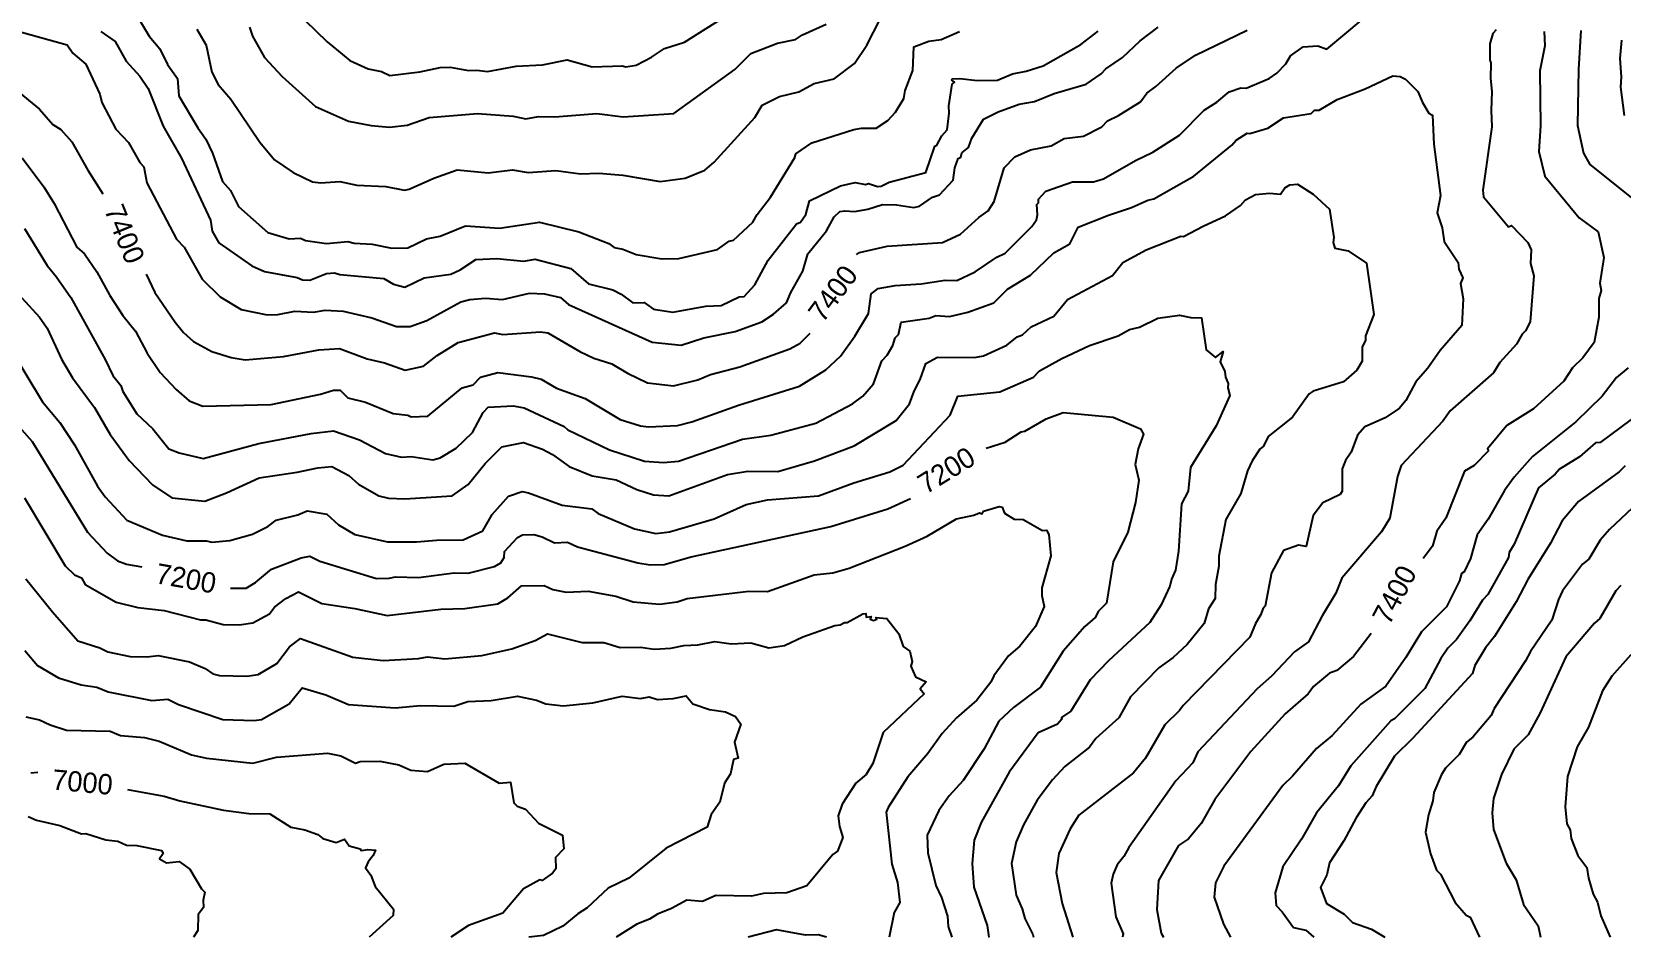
# Model space of a CAD drawing. Extents: x 9339 to 13216, y 3769 to 6935.
# Drawn here: x 10746 to 11341, y 3771 to 4110 of the extents above; entities that cross this region are included whole.
import ezdxf
from ezdxf.enums import TextEntityAlignment as Align

# ---------------------------------------------------------------- set-up
doc = ezdxf.new("R2010")
doc.units = 0
doc.header["$MEASUREMENT"] = 0
for name, color, linetype in [('DTM_SURFACE_CON', 9, 'Continuous'), ('DTM_SURFACE_ICON', 251, 'Continuous'), ('DTM_TEXT_ICON', 251, 'Continuous')]:
    doc.layers.add(name, color=color, linetype=linetype)
doc.styles.add('TMODELF', font='tmodelf')

msp = doc.modelspace()

# ---------------------------------------------------------------- linework, layer by layer
at = {"layer": 'DTM_SURFACE_CON', "linetype": 'Continuous', "flags": 128}
for points, elevation in [([(10780.77, 4123.46), (10789.81, 4108.08), (10793.83, 4103.38), (10796.7, 4097.46), (10800.49, 4092.22), (10800.98, 4085.71), (10808.02, 4073.73), (10811, 4069.5), (10813.57, 4064.32), (10817.33, 4053.65), (10820.26, 4050.24), (10823.24, 4044.24), (10834.25, 4034.51), (10842.22, 4032.12), (10846.47, 4032.41), (10848.41, 4031.54), (10856.31, 4030.36), (10864.26, 4031.21), (10866.68, 4030.58), (10873.38, 4030.11), (10880.71, 4028.67), (10886.73, 4028.8), (10893.7, 4032.2), (10898.8, 4033.21), (10908.28, 4036.99), (10921.05, 4036.17), (10936.08, 4038.36), (10950.79, 4034.77), (10962.06, 4030.4), (10964.01, 4028.89), (10967.28, 4028.25), (10972.32, 4026.29), (10981.92, 4024.68), (10988.21, 4024.81), (11002.75, 4028.22), (11007.14, 4031.24), (11008.69, 4031.66), (11015.98, 4038.39), (11017.56, 4041.28), (11022.61, 4047.8), (11031.76, 4062.67), (11032.13, 4063.98), (11038.11, 4068.15), (11053.82, 4073.13), (11056.7, 4073.64), (11062.17, 4073.66), (11066.59, 4076.44), (11069.45, 4079.61), (11072.55, 4084.74), (11073.02, 4087.78), (11075.86, 4095.2), (11076.29, 4104.12), (11081.9, 4106.25), (11086.55, 4106.87), (11093.42, 4109.9)], 2292.1), ([(10742.22, 4062.47), (10750.38, 4051.67), (10754.23, 4045.46), (10762.75, 4029.09), (10765.64, 4026.52), (10770.24, 4019.75), (10775.08, 4010.9), (10779.98, 4003.4), (10784.73, 3997.56), (10789.14, 3989.37), (10793.94, 3982.1), (10800, 3975.75), (10804.85, 3971.51), (10809.88, 3969.45), (10835.53, 3970.09), (10853.98, 3973.95), (10858.94, 3975.49), (10861.35, 3975.43), (10864.25, 3972.65), (10870.87, 3970.99), (10881.19, 3966.71), (10886.74, 3966.06), (10888.02, 3965.48), (10894.28, 3965.74), (10907.15, 3976.34), (10911.23, 3977.5), (10913.95, 3980.36), (10920.41, 3982.04), (10933.12, 3980.5), (10936.74, 3979.59), (10942.44, 3976.19), (10953.2, 3972.37), (10966.23, 3964.47), (10973.94, 3962.06), (10976.91, 3961.72), (10987.73, 3962.27), (10993.12, 3963.63), (11010.66, 3969.85), (11033.51, 3976.92), (11043.36, 3983.1), (11048.8, 3988.26), (11054.19, 3995.7), (11059.35, 4004.17), (11060.25, 4011.56), (11062.9, 4013.62), (11069.26, 4014.67), (11079.04, 4015.28), (11088.08, 4016.64), (11092.37, 4016.53), (11099.22, 4019.86), (11107.33, 4025.29), (11110.48, 4026.82), (11120.5, 4036.75), (11122.28, 4039.26), (11122.67, 4041.1), (11122.38, 4045.06), (11123.05, 4045.63), (11123.03, 4047.08), (11125.68, 4049.98), (11135.78, 4053.57), (11143.62, 4053.56), (11147.37, 4054.64), (11159.37, 4061.46), (11165.84, 4064.6), (11175.87, 4071.06), (11185.12, 4080.41), (11189.86, 4083.37), (11194.44, 4087.19), (11198.81, 4088.71), (11200.77, 4088.65), (11209.4, 4092.27), (11212.34, 4094.22), (11215.65, 4097.79), (11217.45, 4100.67), (11222.15, 4104.05), (11227.58, 4104.46), (11230.97, 4103.27), (11250.6, 4119.55)], 2243.33), ([(10807.65, 4110.67), (10811.15, 4104.68), (10813.3, 4094.6), (10815.74, 4089.98), (10820.43, 4084.5), (10831.3, 4068.39), (10836.82, 4061.77), (10843.81, 4057), (10851.08, 4053.51), (10854.16, 4053.14), (10861.24, 4053.66), (10867.58, 4052.28), (10878.51, 4051.83), (10885.43, 4050.44), (10887.29, 4050.79), (10896.52, 4054.92), (10905.2, 4058.03), (10916.78, 4056.9), (10925.96, 4058.02), (10931.8, 4057.03), (10942.2, 4057.74), (10951.37, 4056.5), (10958.28, 4056.82), (10967.32, 4056.02), (10981.22, 4053.68), (10990.68, 4054.95), (10997.95, 4057.9), (11001.47, 4060.84), (11016.67, 4077.68), (11019.46, 4082.2), (11026.03, 4085.54), (11033.24, 4087.29), (11038.96, 4090.34), (11046.39, 4092.17), (11054.05, 4097.85), (11058.64, 4104.75), (11066.2, 4119.3)], 2304.29), ([(10848.15, 4114.07), (10856.53, 4106.03), (10864.98, 4098.93), (10871.88, 4095.89), (10876.9, 4094.88), (10880.02, 4093.35), (10891.26, 4094.74), (10898.79, 4096.33), (10902.64, 4096.43), (10909.49, 4095.2), (10912.55, 4095.35), (10916.53, 4094.82), (10927.29, 4096.87), (10937.23, 4097.41), (10946.38, 4099.2), (10955.73, 4096.65), (10967.2, 4097.02), (10968.36, 4096.62), (10972.3, 4097.24), (10977.97, 4100.24), (10982.86, 4103.5), (10990.32, 4105.83), (11006.56, 4116.12)], 2328.67), ([(10741.17, 4109.9), (10759.08, 4104.89), (10761.29, 4101.7), (10766.08, 4097.67), (10771.41, 4086.39), (10772.05, 4083.29), (10777.37, 4073.3), (10782.13, 4068.25), (10786.37, 4060.72), (10787.84, 4059.1), (10788.95, 4053.14), (10800.1, 4032.03), (10803, 4029.02), (10809.65, 4017.02), (10816.42, 4010.43), (10824.33, 4005.69), (10834.01, 4003.74), (10838.06, 4003.79), (10844.39, 4005.02), (10851.42, 4004.63), (10855.8, 4005.44), (10862.56, 4005.04), (10873.29, 4002.51), (10882.43, 3999.31), (10887.56, 3999.3), (10893.9, 4001.52), (10906.62, 4008.56), (10910.01, 4009.48), (10915.77, 4009.91), (10922.25, 4009.4), (10932.37, 4011.78), (10937.88, 4011.53), (10943.98, 4010.22), (10946.96, 4007.53), (10978.31, 3993.39), (10989.09, 3992.37), (10997.58, 3995.04), (11009.41, 3997.51), (11019.33, 4001.06), (11023.76, 4003.88), (11028.57, 4008.17), (11030.19, 4012.03), (11034.69, 4020.01), (11036.58, 4026.6), (11043.56, 4035.18), (11046.43, 4040.35), (11048.58, 4042.4), (11050.47, 4042.72), (11054.12, 4042.38), (11059.03, 4043.25), (11064.52, 4044.98), (11069.74, 4044.85), (11076.3, 4043.89), (11078.37, 4044.36), (11083.3, 4047.83), (11085.96, 4048.64), (11090.99, 4054.19), (11091.65, 4058.72), (11092.94, 4062.27), (11093.84, 4062.74), (11094.3, 4064.42), (11096.76, 4066.44), (11097.98, 4069.92), (11102.39, 4077.05), (11107.94, 4079.74), (11115.74, 4082.63), (11121.47, 4083.67), (11128.92, 4086.65), (11140.84, 4090.08), (11146.51, 4093.95), (11148.24, 4095.8), (11154.41, 4100.05), (11161.02, 4106.32), (11167.77, 4111.43)], 2267.71), ([(10771.77, 4109.84), (10777.11, 4106.16), (10781.24, 4098.73), (10786.32, 4093.15), (10789.51, 4088.46), (10795.02, 4074.37), (10801.94, 4062.36), (10812.84, 4039.1), (10813.4, 4035.04), (10815.92, 4030.61), (10828.25, 4022.1), (10833.04, 4019.88), (10845.27, 4017.64), (10847.31, 4016.79), (10849.96, 4016.69), (10856.27, 4019.12), (10859.24, 4019.41), (10861.26, 4018.76), (10877.69, 4017.33), (10881.42, 4015.22), (10885.63, 4014.01), (10892.88, 4017.55), (10902.87, 4018.93), (10906.31, 4020.56), (10912.16, 4024.41), (10920.12, 4024.81), (10930.13, 4023.74), (10934.42, 4024.59), (10947.74, 4021.08), (10954.44, 4015.34), (10963.53, 4013.1), (10966.64, 4011.43), (10970.97, 4008.16), (10975.25, 4008.3), (10978.73, 4005.87), (10986.07, 4004.74), (10998.38, 4006.92), (11004.07, 4007.14), (11010.92, 4010.39), (11012.67, 4010.59), (11016.72, 4014.9), (11021.72, 4024.13), (11032.36, 4037.76), (11033.81, 4038.4), (11035.78, 4041.34), (11037.25, 4046.44), (11048.81, 4052.04), (11054.35, 4053.23), (11058.18, 4052.58), (11059.26, 4052.85), (11062.7, 4051.81), (11064.11, 4051.91), (11067.01, 4053.42), (11080.76, 4057), (11084.19, 4066.93), (11084.91, 4067.31), (11086.84, 4070.78), (11088.8, 4073.06), (11089.54, 4079.21), (11089.38, 4081.95), (11090.63, 4090.1), (11091.57, 4090.83), (11090.58, 4091.6), (11090.65, 4092.14), (11093.47, 4092.29), (11100.15, 4091.53), (11107.62, 4091.59), (11113.23, 4094.02), (11118.33, 4095.03), (11124.78, 4097.03), (11138.88, 4105.01), (11145.37, 4110.01)], 2279.9), ([(11294.46, 4110.53), (11293.26, 4109.1), (11292.05, 4105.18), (11292.04, 4099.12), (11292.48, 4098.07), (11292.31, 4092.28), (11292.84, 4087.37), (11292.53, 4080.19), (11292.83, 4074.19), (11289.46, 4050.43), (11289.71, 4047.89), (11299.03, 4036.63), (11300.25, 4037.14), (11306.31, 4030.78), (11307.5, 4028.01), (11307.37, 4022.93), (11308.54, 4018.34), (11307.18, 4001.01), (11305.47, 3997.71), (11304.14, 3996.49), (11302.02, 3992.72), (11295.8, 3985.88), (11293.41, 3981.92), (11277.21, 3967.72), (11274.43, 3963.82), (11258.81, 3947.28), (11257.43, 3943.18), (11254.64, 3927.48), (11251.43, 3922.35), (11236.58, 3905.06), (11234.39, 3899.36), (11229.24, 3890.93), (11224.16, 3881.24), (11218.9, 3877.4), (11210.24, 3868.35), (11204.87, 3863.63), (11182.7, 3839.93), (11180.76, 3835.89), (11174.49, 3829.04), (11156.82, 3804.15), (11154.95, 3800.77), (11152.48, 3797.62), (11150.96, 3794.09), (11150.28, 3790.74), (11152.02, 3778.17), (11154.7, 3771.83), (11154.52, 3770.51)], 2243.33), ([(11326.2, 4110.21), (11325.24, 4095.79), (11324.88, 4074.68), (11327.18, 4064.26), (11329.49, 4060), (11346.94, 4046.13)], 2267.71), ([(11341.46, 4106.59), (11340.8, 4099.7), (11341.32, 4092.87), (11341.04, 4089.03), (11342.37, 4078.32)], 2279.9), ([(10743.09, 4036.08), (10751.58, 4022.23), (10755.04, 4018.08), (10760.43, 4010.22), (10773.4, 3986.97), (10776.22, 3980.94), (10779.24, 3977.2), (10779.93, 3975), (10785.26, 3966.62), (10791.16, 3960.97), (10797.18, 3953.5), (10801.08, 3951.95), (10810.01, 3949.92), (10830.93, 3955.44), (10850.56, 3959.22), (10858.92, 3960.22), (10868.63, 3956.9), (10878.34, 3951.77), (10884.3, 3950.39), (10887.92, 3950.58), (10896.1, 3949.31), (10898.9, 3950.12), (10904.8, 3953.76), (10910.98, 3959.55), (10914.94, 3967.12), (10916.86, 3969.14), (10926.24, 3969.64), (10930.28, 3968.84), (10945.25, 3961.87), (10946.69, 3960.66), (10962.27, 3953.17), (10975.41, 3948.84), (10982.54, 3948.39), (10988.08, 3948.89), (11012.06, 3957.15), (11022.73, 3958.58), (11039.58, 3963.09), (11053.28, 3970.33), (11057.15, 3973.21), (11061.21, 3977.81), (11064.32, 3986.49), (11066.26, 3988.52), (11068.39, 3992.26), (11069.25, 3995.13), (11070.58, 3996.28), (11071.55, 4000.89), (11082.09, 4002.4), (11084.58, 4003.42), (11089.69, 4003.08), (11096.53, 4004.63), (11106.21, 4008.24), (11111.33, 4013.35), (11120.01, 4018.61), (11128.71, 4026.87), (11134.7, 4030.3), (11137.89, 4036.54), (11149.22, 4041.07), (11157.78, 4043.87), (11164.01, 4046.71), (11166.16, 4047.19), (11181.14, 4055.64), (11195.39, 4067.26), (11197.06, 4069.11), (11201.18, 4071.74), (11202.15, 4071.62), (11208.85, 4073.57), (11214.75, 4077.54), (11225.18, 4079.08), (11226.37, 4080.32), (11228.18, 4080.36), (11234.83, 4084.42), (11245.32, 4088.4), (11255.76, 4093.24), (11258.45, 4092.99), (11260.48, 4091.93), (11265.13, 4087.42), (11266.79, 4083.2), (11269.22, 4079.21), (11270.63, 4078.45), (11271.08, 4067.62), (11273.57, 4048.42), (11272.36, 4041.97), (11274.26, 4036.24), (11274.98, 4031.17), (11280.25, 4023.36), (11280.4, 4020.81), (11282.01, 4017.6), (11281.1, 4015.37), (11282.08, 4009.66), (11281.57, 3999.7), (11273.42, 3990.32), (11268.79, 3983.68), (11264.34, 3978.55), (11260.57, 3971.6), (11258.18, 3968.69), (11252.87, 3965.06), (11245.22, 3961.79), (11242.52, 3958.57), (11240.09, 3952.3), (11238.04, 3949.06), (11236.81, 3945.99), (11236.75, 3937.62), (11235.96, 3936.39), (11229.52, 3933.28), (11225.86, 3928.48), (11223.23, 3916.84), (11220.42, 3917.41), (11214.76, 3915.39), (11210.26, 3907.09), (11207.89, 3894.51), (11207.01, 3893.5), (11206.31, 3891.38), (11204.23, 3888.07), (11202.13, 3882.97), (11177.19, 3857.34), (11175.84, 3855.4), (11170.37, 3850.13), (11163.04, 3837.58), (11158.61, 3832.15), (11138.12, 3816.18), (11134.9, 3811.06), (11130.57, 3801.84), (11129.67, 3794.8), (11131.86, 3783.09), (11135.85, 3770.51)], 2231.14), ([(10742.08, 4010.11), (10748.73, 4002.85), (10751.61, 3998.71), (10757.05, 3987.12), (10761.09, 3980.15), (10769.33, 3969), (10775.23, 3958.85), (10782.4, 3949.07), (10791.1, 3939.97), (10798.28, 3935.07), (10810.69, 3933.94), (10818.77, 3937.01), (10831, 3942.57), (10845.23, 3944.72), (10853.04, 3946.39), (10858.31, 3946.83), (10864.68, 3943.52), (10868.25, 3940.21), (10875.84, 3935.87), (10879.47, 3935.03), (10885.63, 3934.78), (10903.33, 3935.84), (10909.38, 3940.17), (10915.71, 3948), (10921.96, 3954.26), (10930.04, 3955.87), (10937.13, 3953.37), (10940.97, 3951.4), (10947.16, 3946.93), (10955.81, 3943.43), (10964.81, 3941.82), (10972.56, 3938.24), (10978.71, 3936.3), (10984.55, 3935.84), (11006.5, 3943.93), (11014.09, 3945.1), (11025.34, 3944.97), (11039.05, 3949), (11053.98, 3954.62), (11069.63, 3964.11), (11074.64, 3970.41), (11076.38, 3975.12), (11078.66, 3979.45), (11080.81, 3985.42), (11085.21, 3987.78), (11099.03, 3987.68), (11102.4, 3988.28), (11111.14, 3992.3), (11115.04, 3995.5), (11117.02, 3996.21), (11120.29, 3999.19), (11128.68, 4003.24), (11133.84, 4009.41), (11150.69, 4018.44), (11154.56, 4023.24), (11163.27, 4028.08), (11176.26, 4033.14), (11177.35, 4033.02), (11184.63, 4036.97), (11193.06, 4040.81), (11198.63, 4044.62), (11200.53, 4046.78), (11204.24, 4048.74), (11209.56, 4049.24), (11213.7, 4048.93), (11215.3, 4051.32), (11217.14, 4052.45), (11219.97, 4052.7), (11225.91, 4048.94), (11232.01, 4043.32), (11233.66, 4032.71), (11233.41, 4030.83), (11233.96, 4028.73), (11239.03, 4027.66), (11245.87, 4023.09), (11248.57, 4003.82), (11245.44, 3995.85), (11245.53, 3994.12), (11244.22, 3991.67), (11244.29, 3986.39), (11242.27, 3982.99), (11237.28, 3978.65), (11225.88, 3975.1), (11224.38, 3974.06), (11218.15, 3965.41), (11208.98, 3958.15), (11207.27, 3954.5), (11205.92, 3953.33), (11203, 3949.03), (11201.27, 3945.19), (11198.74, 3936.8), (11193.15, 3927), (11190.53, 3913.25), (11190.56, 3909.52), (11189.25, 3902.64), (11189.15, 3897.45), (11186.7, 3893.53), (11185.04, 3888.03), (11178.69, 3880.2), (11173.49, 3875.37), (11168.08, 3871.39), (11157.42, 3860.53), (11153.04, 3852.65), (11144.51, 3844.93), (11142.13, 3841.68), (11132.8, 3834.42), (11128.21, 3829.43), (11122.49, 3821.82), (11117.33, 3812.59), (11114.59, 3806.21), (11112.94, 3798.07), (11114.58, 3786.25), (11116.92, 3781.08), (11117.91, 3777.46), (11120.84, 3771.51), (11121.06, 3770.51)], 2218.94), ([(10737.03, 3992.41), (10749.82, 3971.07), (10756.42, 3963.34), (10761.91, 3954.94), (10770.44, 3939.5), (10773.34, 3935.5), (10781.5, 3926.79), (10794.85, 3921.08), (10803.9, 3919.02), (10811.25, 3919.04), (10813.26, 3918.5), (10820.08, 3919.09), (10828.52, 3921.57), (10834.29, 3924.38), (10837.35, 3926.72), (10845.53, 3928.74), (10849.06, 3930.29), (10856.41, 3928.97), (10860.81, 3925.05), (10866.82, 3921.35), (10879.16, 3918.6), (10889.98, 3918.59), (10897.48, 3919.26), (10907.51, 3919.36), (10914.89, 3922.71), (10918.29, 3928.9), (10924.49, 3935.77), (10929.56, 3937.46), (10931.89, 3937.06), (10944.49, 3932.42), (10955.67, 3930.97), (10957.98, 3929.31), (10971.65, 3923.5), (10979.6, 3921.71), (10984.71, 3922.37), (11001.48, 3927.3), (11013.52, 3932.66), (11021.49, 3934.41), (11040.63, 3935.82), (11053.86, 3940.7), (11067.29, 3944.9), (11072.34, 3947.33), (11089.85, 3966.05), (11092.79, 3973.18), (11108.47, 3974.88), (11121.09, 3980.39), (11123.33, 3982.67), (11131.75, 3987.3), (11142.14, 3992.2), (11152.81, 3995.82), (11157.12, 3998.15), (11160.78, 3999.08), (11167.66, 4002.42), (11175.85, 4003.63), (11180.03, 4002.65), (11184.03, 4002.57), (11185.84, 3990.63), (11189.31, 3987.74), (11192.21, 3989.9), (11191.03, 3986.03), (11192.75, 3982.48), (11193.05, 3980.34), (11194.07, 3978), (11193.87, 3976.4), (11194.64, 3973.5), (11189.57, 3962.16), (11179.89, 3946.48), (11179.1, 3937.62), (11176.58, 3932.89), (11175.39, 3915.12), (11174.3, 3908.06), (11172.78, 3904.66), (11172.22, 3902.08), (11168.91, 3895), (11164.76, 3888.39), (11149.24, 3874.04), (11142.29, 3866.93), (11135.12, 3855.19), (11131.62, 3852.8), (11131.75, 3852.24), (11130.12, 3850.33), (11122.91, 3847.08), (11112.05, 3832.31), (11101.52, 3813.54), (11098.87, 3806.9), (11098.12, 3798.15), (11098.71, 3789.31), (11103.72, 3774.88), (11104.4, 3770.52), (11104.41, 3770.51)], 2206.75), ([(11343.85, 3983.78), (11339.56, 3980.2), (11334.14, 3973.16), (11324.23, 3963.65), (11308.02, 3950.56), (11301.24, 3942.92), (11297.53, 3937.92), (11291.44, 3927.1), (11287.31, 3921.21), (11284.81, 3912.36), (11282.49, 3907.4), (11281.47, 3906.75), (11280.65, 3903.98), (11275.84, 3894.29), (11266.48, 3884.88), (11260.58, 3875.33), (11253.13, 3864.61), (11243.73, 3857.83), (11233, 3846.1), (11227.09, 3841.17), (11218.14, 3830.9), (11214.49, 3827.36), (11192.47, 3797.07), (11189.34, 3790.94), (11188.77, 3785.49), (11192.3, 3775.38), (11194.95, 3770.51)], 2267.71), ([(11344.97, 3964.42), (11333.41, 3955.84), (11331.6, 3955.76), (11325.64, 3950.48), (11318.2, 3945.84), (11316.51, 3943.95), (11310.25, 3938.91), (11301.14, 3917.8), (11299.27, 3914.64), (11299.06, 3912.74), (11291.27, 3898.86), (11289.35, 3896.84), (11284.62, 3889.04), (11279.6, 3882.08), (11276.33, 3878.82), (11273.74, 3874.97), (11267.71, 3863.67), (11256.33, 3852.39), (11254.95, 3851.63), (11240, 3834.72), (11235.44, 3827.19), (11227.09, 3817.15), (11221.46, 3807.19), (11214.57, 3796.91), (11211.61, 3787.13), (11212.04, 3782.33), (11214.3, 3780.01), (11218.56, 3774.17), (11223.14, 3773.21), (11226.1, 3770.51)], 2279.9), ([(11342.81, 3947.14), (11340.47, 3944.83), (11325.35, 3933.8), (11319.23, 3926.52), (11314.83, 3918.09), (11306.33, 3904.48), (11301.99, 3896.14), (11293.84, 3883.13), (11290.42, 3878.92), (11286.43, 3872.32), (11285.62, 3869.32), (11263.24, 3845.11), (11256.35, 3838.29), (11249.5, 3826.97), (11248.01, 3823.48), (11245.56, 3820.81), (11241.96, 3815.24), (11237.42, 3806.67), (11232.01, 3798.38), (11230.97, 3793.82), (11228.68, 3789.16), (11230.83, 3783.19), (11237.55, 3779.12), (11240.62, 3775.97), (11247.71, 3773.57), (11252.69, 3770.51)], 2292.1), ([(10743.09, 3935.13), (10758.35, 3909.61), (10761.9, 3906.33), (10764.46, 3905.12), (10765.89, 3902.69), (10777.48, 3896.05), (10785.56, 3894.08), (10795.42, 3892.97), (10809.07, 3889.47), (10811.11, 3889.46), (10817.55, 3887.65), (10823.5, 3887.57), (10828.61, 3888.27), (10834.88, 3891.64), (10836.78, 3894.15), (10841.06, 3897.36), (10845.77, 3899.94), (10854.54, 3895.52), (10866.84, 3893.68), (10879.03, 3891.09), (10899.04, 3893.37), (10908.06, 3893.67), (10920.4, 3895.38), (10924.17, 3897.72), (10929.26, 3902.11), (10937.81, 3902.33), (10941.05, 3900.83), (10946.11, 3899.83), (10954.26, 3900.12), (10964.65, 3898.3), (10971.13, 3896.19), (10981.06, 3895.26), (10987.68, 3896.17), (10991.43, 3897.37), (11014.5, 3900.18), (11021.42, 3900.07), (11038.99, 3906.29), (11045.96, 3907), (11052.04, 3908.79), (11073.1, 3917.05), (11081.3, 3920.82), (11092.31, 3927.23), (11098.71, 3928.61), (11100.85, 3929.56), (11101.87, 3929.13), (11102.38, 3930.08), (11108.3, 3931.92), (11109.35, 3931.62), (11110.24, 3929.34), (11113.84, 3927.12), (11117.24, 3926.95), (11124.44, 3922.89), (11125.98, 3923.03), (11126.83, 3921.42), (11127.64, 3913.4), (11124.29, 3901.45), (11124.27, 3898.54), (11125.14, 3894.42), (11121.82, 3886.88), (11116.01, 3879.59), (11111.75, 3875.96), (11106.21, 3868.4), (11105.2, 3866.05), (11099.91, 3859.26), (11092.24, 3852.72), (11086.96, 3846.79), (11081.51, 3839.35), (11074.1, 3830.57), (11066.63, 3819.11), (11065.88, 3817.31), (11068.05, 3797.86), (11070.21, 3791.06), (11071.07, 3783.46), (11068.97, 3779.75), (11067.04, 3770.51)], 2182.37), ([(11347.66, 3933.36), (11336.91, 3923.32), (11333.35, 3919.26), (11329.2, 3912.12), (11326.78, 3910.23), (11319.27, 3900.29), (11317.74, 3897.09), (11315.3, 3889.26), (11307.25, 3877.58), (11305.46, 3874.09), (11293.74, 3856.19), (11292.62, 3853.58), (11285.66, 3845.4), (11283.31, 3843.64), (11280.57, 3838.99), (11275.43, 3833.86), (11273.93, 3831.44), (11271.06, 3824.69), (11270.71, 3821.58), (11269.07, 3816.4), (11267.96, 3809.86), (11269.88, 3801.69), (11272.14, 3795.58), (11273.61, 3794.1), (11279.13, 3783.57), (11283.17, 3778.74), (11284.66, 3777.98), (11288.21, 3770.51)], 2304.29), ([(10743.57, 3904.81), (10753.58, 3892.38), (10763.12, 3881.49), (10771.37, 3878.97), (10774.35, 3877.44), (10782.69, 3875.68), (10789.03, 3875.54), (10793.19, 3876.01), (10804.9, 3873.74), (10810.79, 3871.14), (10813.73, 3869.25), (10816.21, 3868.59), (10826.47, 3868.29), (10830.69, 3868.96), (10837.66, 3873), (10842.45, 3879.27), (10846.48, 3882.39), (10866.17, 3875.47), (10877.44, 3874.21), (10890.79, 3874.93), (10894.1, 3875.62), (10900.56, 3874.8), (10914.46, 3876.11), (10925.75, 3878.51), (10934.42, 3881.67), (10939.1, 3884.16), (10951.98, 3880.96), (10960.14, 3880.87), (10966.29, 3879.03), (10973.86, 3879.13), (10979.03, 3878.38), (10985.3, 3878.81), (10990.11, 3879.77), (10995.34, 3880), (11001.74, 3881.31), (11007.88, 3880.41), (11015.25, 3880.81), (11022.02, 3878.9), (11027.78, 3879.8), (11034.75, 3883.11), (11046.72, 3887.28), (11048.65, 3887.51), (11050.27, 3888.45), (11051.26, 3888.45), (11057.18, 3891.69), (11058.27, 3891.79), (11058.47, 3890.38), (11060.27, 3890.69), (11059.95, 3889.71), (11061.19, 3889.11), (11062.38, 3889.64), (11062.06, 3890.35), (11066.15, 3889.87), (11070.65, 3884.16), (11072.27, 3879.37), (11074.82, 3877.73), (11075.64, 3873.79), (11075.18, 3872), (11076.92, 3868.08), (11080.87, 3866.2), (11078.68, 3863.53), (11080.16, 3861.72), (11064.82, 3847.25), (11060.99, 3835.58), (11058.49, 3831.48), (11054.54, 3828.27), (11049.47, 3820.38), (11047.89, 3816.04), (11048.44, 3811.93), (11049.65, 3807.9), (11047.67, 3802.81), (11045.98, 3801.48), (11036.27, 3789.73), (11028.67, 3787.08), (11019.95, 3786.92), (11015.49, 3785.92), (11002.14, 3786.14), (10997.16, 3783.84), (10991.21, 3784.33), (10985.54, 3781.28), (10980.22, 3779.16), (10977.31, 3777.33), (10972.55, 3775.4), (10964.8, 3770.51)], 2170.18), ([(10743.2, 3877.91), (10747.96, 3872.25), (10755.84, 3867.68), (10764.35, 3865.05), (10770.25, 3864.15), (10774.51, 3862.49), (10790.79, 3859.23), (10796.82, 3859.7), (10800.79, 3857.73), (10817.48, 3852.08), (10829.2, 3851.71), (10831.88, 3852.12), (10842.32, 3857.93), (10847.09, 3863.9), (10856.01, 3861.33), (10864.55, 3857.68), (10881.93, 3856.49), (10891.46, 3857.31), (10904, 3857.06), (10909.18, 3858.87), (10917.96, 3859.15), (10927.8, 3860.81), (10934.91, 3859.34), (10938.46, 3857.89), (10944.98, 3857.26), (10956.02, 3858.38), (10966.98, 3860.77), (10973.93, 3859.98), (10977.13, 3860.51), (10980.26, 3859.63), (10986.13, 3860), (10991.04, 3860.91), (10993.54, 3857.99), (10999.77, 3855.82), (11005.75, 3854.94), (11009.49, 3853.18), (11011.48, 3850.33), (11009.12, 3843.58), (11010.48, 3837.57), (11008.69, 3837.08), (11007.67, 3831.68), (11005.33, 3828.23), (11003.57, 3821.06), (11000.4, 3816.48), (10998.92, 3811.74), (10983.46, 3803.92), (10969.51, 3792.6), (10961.77, 3788.91), (10953.87, 3781.56), (10950.39, 3779.29), (10944.8, 3774.65), (10937.53, 3771.21), (10932.05, 3770.51)], 2157.98), ([(11344.91, 3876.29), (11337.84, 3868.29), (11334.28, 3862.79), (11328.98, 3849.15), (11324.78, 3841.78), (11321.21, 3830.71), (11320.3, 3819.41), (11320.95, 3813.05), (11322.18, 3810.69), (11322.59, 3807.51), (11325.04, 3801.12), (11328.4, 3796.57), (11328.98, 3792.59), (11330.82, 3786.65), (11332.46, 3783.64), (11333.68, 3778.57), (11337.12, 3770.51)], 2328.67), ([(10743.63, 3853.07), (10748.78, 3851.92), (10752.7, 3850.08), (10758.92, 3848.1), (10775.26, 3847.67), (10779.13, 3846.12), (10788.03, 3845.31), (10793.57, 3843.93), (10805.64, 3838.81), (10811.31, 3837.53), (10828.63, 3835.69), (10837.55, 3837.99), (10856.7, 3839.46), (10861.69, 3838.42), (10867.11, 3835.66), (10868.88, 3836.29), (10876.28, 3836.47), (10883.35, 3835.1), (10887.91, 3833.07), (10894.04, 3832.65), (10900.25, 3835.32), (10908.04, 3835.72), (10920.96, 3828.24), (10925.18, 3828.61), (10926.41, 3820.82), (10927.66, 3819.62), (10930.84, 3818.48), (10935.66, 3813.3), (10944.7, 3808.72), (10945.13, 3803.61), (10942.03, 3800.37), (10942.13, 3796.09), (10940.98, 3794.48), (10937.1, 3791.7), (10936.16, 3791.99), (10930.11, 3788.6), (10922.27, 3779.56), (10909.45, 3774.91), (10902.82, 3770.51)], 2145.79), ([(10744.56, 3815.79), (10747.62, 3814.32), (10756.42, 3812.38), (10764.53, 3809.26), (10766.07, 3809.35), (10773.56, 3806.96), (10778.12, 3806.51), (10781.31, 3805.03), (10785.23, 3804.82), (10794.44, 3803.04), (10795.07, 3801.84), (10793.7, 3799.9), (10796.27, 3798.37), (10801.08, 3798.88), (10805.12, 3796.02), (10809.43, 3788.66), (10810.65, 3787.35), (10810.04, 3784.44), (10810.24, 3781.66), (10808.22, 3779.07), (10808.08, 3773.03), (10806.41, 3770.51)], 2121.41), ([(11043.62, 3770.51), (11040.44, 3771.39), (11035.72, 3771.31), (11024.89, 3773.29), (11014.25, 3770.51)], 2182.37)]:
    msp.add_lwpolyline(points, dxfattribs=dict(at, elevation=elevation))
at = {"layer": 'DTM_SURFACE_ICON', "linetype": 'Continuous', "flags": 128}
for points, elevation in [([(10827.38, 4111.53), (10828.55, 4108.15), (10833.01, 4100.12), (10839.71, 4092.97), (10852.17, 4081.76), (10864.46, 4076.3), (10872.98, 4074.65), (10879.83, 4073.95), (10886.5, 4074.8), (10894.68, 4077.67), (10912.86, 4079.08), (10926.21, 4078.09), (10930.98, 4077.14), (10935.65, 4077.94), (10941.81, 4077.83), (10957.59, 4079.17), (10967.42, 4077.85), (10986.41, 4079.09), (11009.29, 4095.61), (11015.25, 4101.6), (11025.18, 4105.52), (11031.99, 4106.9), (11034.6, 4108.66), (11043.48, 4112.56)], 2316.48), ([(11054.85, 4026.35), (11055.88, 4027.1), (11066.26, 4029.4), (11086.99, 4030.8), (11093.72, 4033.88), (11100.59, 4040.22), (11104.09, 4042.64), (11106.43, 4046.2), (11110.18, 4058.81), (11114.19, 4062.94), (11119.98, 4065.51), (11127.79, 4067), (11132.6, 4069.73), (11139.91, 4070.65), (11146.7, 4074.11), (11148.86, 4076.35), (11152.97, 4078.33), (11161.18, 4083.47), (11163.61, 4086.72), (11167, 4089.19), (11174.55, 4096.12), (11181.85, 4100.92), (11201.22, 4110.36)], 2255.52), ([(11312.41, 4109.9), (11312.74, 4104.53), (11310.79, 4095.06), (11311.07, 4074.46), (11310.38, 4064.93), (11312.66, 4055.65), (11325.54, 4040.02), (11332.66, 4034.84), (11334.83, 4025.22), (11333.34, 4015.58), (11333.73, 4012.83), (11332.9, 4009.8), (11332.94, 4002.79), (11331.16, 3993.27), (11326.86, 3987.57), (11323.04, 3983.8), (11319.77, 3978.84), (11308.47, 3968.48), (11298.5, 3962.22), (11291.17, 3953.49), (11291.61, 3952.8), (11286.25, 3947.26), (11282.57, 3945.15), (11275.64, 3927.55), (11272.27, 3922.58), (11270.6, 3916.99), (11267.08, 3912.44)], 2255.52), ([(10739.81, 4088.17), (10748.69, 4080.81), (10753.68, 4074.98), (10756.8, 4073.14), (10760.92, 4068.57), (10766.84, 4057.94), (10772.48, 4049.05)], 2255.52), ([(10788.72, 4018.91), (10791.91, 4012.1), (10799.53, 4001), (10802.75, 3997.06), (10806.43, 3993.72), (10813.34, 3989.91), (10820.54, 3987.7), (10825.82, 3986.79), (10840.15, 3988.09), (10853.43, 3990.62), (10861.13, 3991.08), (10871.44, 3987.24), (10877.95, 3985.65), (10885.75, 3982.9), (10892.65, 3984.52), (10897.71, 3988.44), (10905.53, 3993.35), (10919.17, 3996.97), (10922.3, 3996.38), (10936.45, 3997.28), (10939.2, 3997), (10951.14, 3990), (10956.46, 3987.47), (10963.17, 3985.29), (10969, 3981.8), (10976.57, 3978.26), (10986.22, 3977.13), (10995.32, 3979.35), (11000.09, 3981.4), (11011.1, 3984.21), (11029.81, 3990.95), (11033.72, 3993.12), (11037.46, 3996.86)], 2255.52), ([(10733.39, 3970.37), (10746, 3956.26), (10766.75, 3922.25), (10774.09, 3914.36), (10777.92, 3911.57), (10781.33, 3910.28), (10787.13, 3909.25)], 2194.56), ([(11103.37, 3953.75), (11110.55, 3955.97), (11116.52, 3959.82), (11117.9, 3960.1), (11125.81, 3964.7), (11132.25, 3967.1), (11150.93, 3965.41), (11161.18, 3961.01), (11162.31, 3959.01), (11160.29, 3953.44), (11159.18, 3947.66), (11160.57, 3941.73), (11159.32, 3933.36), (11156.46, 3922.29), (11150.92, 3911.21), (11148.5, 3895.63), (11145.45, 3892.69), (11144.25, 3890.26), (11140.38, 3886.92), (11132.2, 3877.64), (11123.77, 3864.25), (11113.57, 3856.62), (11108.08, 3851.41), (11102.65, 3841.1), (11094.74, 3829.19), (11089.51, 3823.5), (11085.72, 3817.99), (11081.32, 3808.71), (11081.5, 3802.14), (11084.56, 3789.9), (11086.6, 3785.44), (11088.94, 3778.43), (11089.16, 3774.54), (11090.55, 3770.51)], 2194.56), ([(10820.29, 3901.33), (10826.17, 3901.34), (10829.62, 3903.43), (10835.7, 3908.36), (10846.83, 3912.63), (10849.96, 3913.22), (10853.74, 3911.39), (10874.97, 3904.86), (10879.77, 3905), (10882.08, 3905.56), (10890.71, 3905.26), (10904.12, 3906.99), (10909.3, 3906.9), (10919.25, 3909.36), (10921.6, 3910.72), (10922.88, 3912.72), (10922.98, 3915), (10927.77, 3920.27), (10929.69, 3921.32), (10933.93, 3921.36), (10937.09, 3920.5), (10941.72, 3918.23), (10946.56, 3918.48), (10950.25, 3916.75), (10972.9, 3910.78), (10977.55, 3910.03), (10982.73, 3910.15), (10992.83, 3913.01), (11045.22, 3924.44), (11066.57, 3931), (11075.05, 3934.82)], 2194.56), ([(11341.19, 3902.3), (11339.27, 3900.32), (11333.3, 3889.98), (11331.29, 3888.18), (11320.58, 3875.62), (11310.96, 3854.63), (11306.46, 3846.29), (11301.11, 3840.97), (11296.45, 3831.47), (11293.47, 3822.52), (11292.92, 3817.09), (11293.5, 3810.89), (11298.19, 3798.29), (11301.91, 3792.04), (11304.72, 3782.82), (11310.23, 3774.73), (11311.03, 3770.51)], 2316.48), ([(11247.59, 3884.24), (11240.96, 3875.73), (11234.73, 3870.43), (11232.07, 3869.5), (11226.02, 3864.5), (11224.07, 3861.75), (11215.38, 3854.25), (11202.51, 3840.04), (11189.04, 3822.06), (11183.94, 3813.15), (11179.21, 3807.43), (11175.5, 3804.87), (11167.96, 3791.82), (11167.27, 3780.93), (11168.95, 3772.08), (11169.85, 3770.51)], 2255.52), ([(10745.5, 3832.15), (10748.12, 3832.4)], 2133.6), ([(10781.7, 3825.9), (10795.51, 3823.41), (10801.26, 3821.63), (10817.7, 3818.09), (10827.2, 3816.9), (10834.99, 3816.79), (10842.96, 3811.77), (10848.1, 3810.79), (10853.04, 3809.01), (10854.89, 3807.53), (10859.92, 3806.04), (10863, 3807.21), (10864.7, 3804.69), (10868.82, 3803.58), (10869.26, 3802.94), (10871.74, 3803.36), (10874.64, 3803.09), (10873.77, 3801.18), (10871.83, 3798.76), (10870.83, 3796.55), (10872.91, 3793.8), (10874.52, 3789.46), (10881.37, 3780.97), (10881.28, 3778.62), (10872.25, 3770.51)], 2133.6)]:
    msp.add_lwpolyline(points, dxfattribs=dict(at, elevation=elevation))

# ---------------------------------------------------------------- texts
at = {"layer": 'DTM_TEXT_ICON', "linetype": 'Continuous', "style": 'TMODELF'}
for s, rotation, p in [('7400', 292.15877, (10780.66, 4034, 2255.52)), ('7400', 53.31004, (11045.96, 4011.75, 2255.52)), ('7200', 31.73273, (11088.47, 3945.48, 2194.56)), ('7200', 349.90965, (10803.65, 3904.96, 2194.56)), ('7400', 62.21826, (11256.33, 3898.87, 2255.52)), ('7000', 354.81776, (10764.86, 3828.62, 2133.6))]:
    msp.add_text(s, height=7.62, rotation=rotation, dxfattribs=at).set_placement(p, align=Align.MIDDLE_CENTER)

doc.saveas('drawing.dxf')
